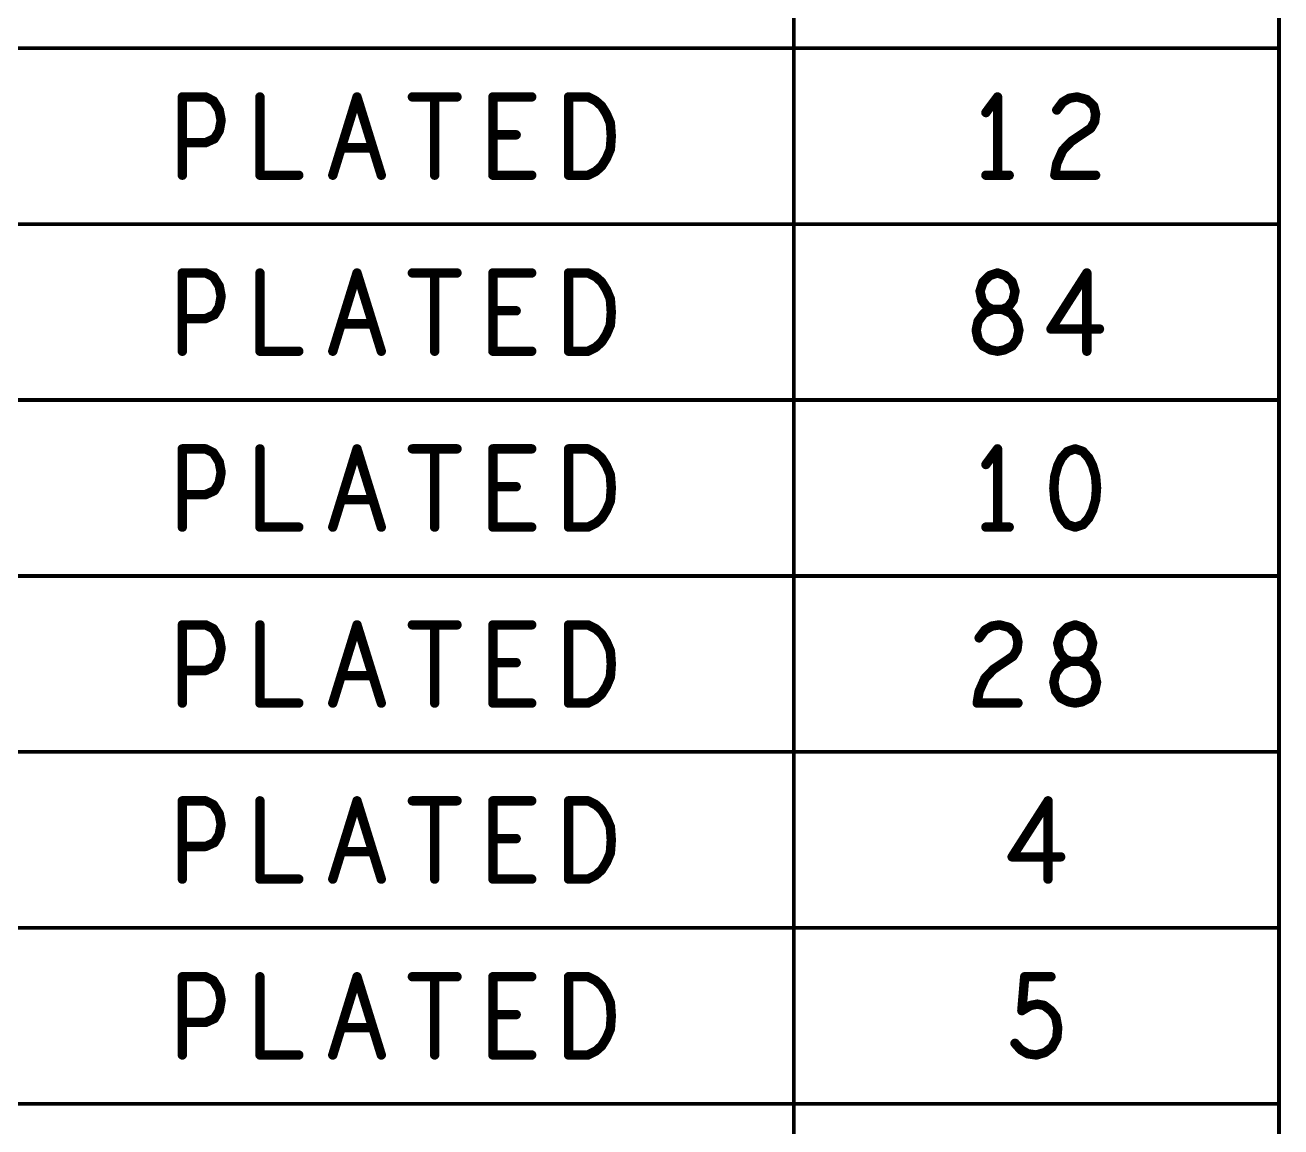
# Model space of a CAD drawing. Extents: x -14.2 to 19.9, y -5.2 to 16.9.
# Drawn here: x 13.457 to 15.463, y 3.248 to 5.007 of the extents above; entities that cross this region are included whole.
import ezdxf

# ---------------------------------------------------------------- set-up
doc = ezdxf.new("R2010")
doc.units = 0
doc.layers.get('0').update_dxf_attribs({"linetype": 'CONTINUOUS'})
doc.layers.add('FAB', color=2, linetype='CONTINUOUS')

# ---------------------------------------------------------------- blocks, each defined once
blk = doc.blocks.new('ROUND_1')
at = {"const_width": 0.003}
blk.add_lwpolyline([(-0.0015, 0, 1), (0.0015, 0, 1)], format="xyb", close=True, dxfattribs=at)
blk = doc.blocks.new('ROUND_105')
at = {"const_width": 0.0075}
blk.add_lwpolyline([(-0.00375, 0, 1), (0.00375, 0, 1)], format="xyb", close=True, dxfattribs=at)

msp = doc.modelspace()

# ---------------------------------------------------------------- linework, layer by layer
at = {"layer": 'FAB'}
for points, const_width in [([(15.4598, 6.9063), (15.4598, -0.3686)], 0.006), ([(14.6848, 6.3754), (14.6848, -0.3686)], 0.006), ([(8.7328, 4.9703), (15.4598, 4.9703)], 0.006), ([(13.7083, 4.7674), (13.7083, 4.8924)], 0.015), ([(13.7083, 4.8924), (13.7455, 4.8924)], 0.015), ([(13.7455, 4.8924), (13.7579, 4.8861)], 0.015), ([(13.8323, 4.8924), (13.8323, 4.7674)], 0.015), ([(13.9486, 4.7674), (13.9873, 4.8924)], 0.015), ([(13.9873, 4.8924), (14.0261, 4.7674)], 0.015), ([(14.0757, 4.8924), (14.147, 4.8924)], 0.015), ([(14.1113, 4.8924), (14.1113, 4.7674)], 0.015), ([(14.2043, 4.7674), (14.2043, 4.8924)], 0.015), ([(14.2043, 4.8924), (14.2663, 4.8924)], 0.015), ([(14.3252, 4.7674), (14.3252, 4.8924)], 0.015), ([(14.3252, 4.8924), (14.3562, 4.8924)], 0.015), ([(14.3562, 4.8924), (14.3686, 4.8861)], 0.015), ([(15.0103, 4.8924), (14.9917, 4.8674)], 0.015), ([(15.0103, 4.7674), (15.0103, 4.8924)], 0.015), ([(15.1142, 4.884), (15.125, 4.8903)], 0.015), ([(15.125, 4.8903), (15.1374, 4.8924)], 0.015), ([(15.1374, 4.8924), (15.1529, 4.8882)], 0.015), ([(15.1529, 4.8882), (15.1638, 4.8778)], 0.015), ([(13.7579, 4.8861), (13.7672, 4.8715)], 0.015), ([(13.7672, 4.8715), (13.7703, 4.8549)], 0.015), ([(14.3686, 4.8861), (14.3779, 4.8778)], 0.015), ([(14.3779, 4.8778), (14.3857, 4.8653)], 0.015), ([(15.1049, 4.8715), (15.1142, 4.884)], 0.015), ([(15.1638, 4.8778), (15.1669, 4.8653)], 0.015), ([(13.7703, 4.8549), (13.7672, 4.8382)], 0.015), ([(14.3857, 4.8653), (14.3919, 4.8507)], 0.015), ([(14.3919, 4.8507), (14.3934, 4.8298)], 0.015), ([(15.1653, 4.8528), (15.1591, 4.8423)], 0.015), ([(15.1669, 4.8653), (15.1653, 4.8528)], 0.015), ([(13.7672, 4.8382), (13.7595, 4.8257)], 0.015), ([(14.2415, 4.8319), (14.2043, 4.8319)], 0.015), ([(14.3934, 4.8298), (14.3919, 4.809)], 0.015), ([(15.1591, 4.8423), (15.1281, 4.8215)], 0.015), ([(13.7455, 4.8194), (13.7083, 4.8194)], 0.015), ([(13.7595, 4.8257), (13.7455, 4.8194)], 0.015), ([(14.0121, 4.8111), (13.9625, 4.8111)], 0.015), ([(14.3919, 4.809), (14.3857, 4.7944)], 0.015), ([(15.1142, 4.8069), (15.1049, 4.7861)], 0.015), ([(15.1281, 4.8215), (15.1142, 4.8069)], 0.015), ([(14.3857, 4.7944), (14.3779, 4.7819)], 0.015), ([(15.1049, 4.7861), (15.1018, 4.7674)], 0.015), ([(13.8323, 4.7674), (13.8943, 4.7674)], 0.015), ([(14.2663, 4.7674), (14.2043, 4.7674)], 0.015), ([(14.3562, 4.7674), (14.3252, 4.7674)], 0.015), ([(14.3686, 4.7736), (14.3562, 4.7674)], 0.015), ([(14.3779, 4.7819), (14.3686, 4.7736)], 0.015), ([(14.9917, 4.7674), (15.0289, 4.7674)], 0.015), ([(15.1018, 4.7674), (15.1669, 4.7674)], 0.015), ([(8.7328, 4.6894), (15.4598, 4.6894)], 0.006), ([(13.7083, 4.4863), (13.7083, 4.6113)], 0.015), ([(13.7083, 4.6113), (13.7455, 4.6113)], 0.015), ([(13.7455, 4.6113), (13.7579, 4.6051)], 0.015), ([(13.8323, 4.6113), (13.8323, 4.4863)], 0.015), ([(13.9486, 4.4863), (13.9873, 4.6113)], 0.015), ([(13.9873, 4.6113), (14.0261, 4.4863)], 0.015), ([(14.0757, 4.6113), (14.147, 4.6113)], 0.015), ([(14.1113, 4.6113), (14.1113, 4.4863)], 0.015), ([(14.2043, 4.4863), (14.2043, 4.6113)], 0.015), ([(14.2043, 4.6113), (14.2663, 4.6113)], 0.015), ([(14.3252, 4.4863), (14.3252, 4.6113)], 0.015), ([(14.3252, 4.6113), (14.3562, 4.6113)], 0.015), ([(14.3562, 4.6113), (14.3686, 4.6051)], 0.015), ([(14.9871, 4.5968), (14.9979, 4.6072)], 0.015), ([(14.9979, 4.6072), (15.0103, 4.6113)], 0.015), ([(15.0103, 4.6113), (15.0227, 4.6072)], 0.015), ([(15.0227, 4.6072), (15.0336, 4.5968)], 0.015), ([(15.1529, 4.6113), (15.0956, 4.5218)], 0.015), ([(15.1529, 4.4863), (15.1529, 4.6113)], 0.015), ([(13.7579, 4.6051), (13.7672, 4.5905)], 0.015), ([(13.7672, 4.5905), (13.7703, 4.5739)], 0.015), ([(14.3686, 4.6051), (14.3779, 4.5968)], 0.015), ([(14.3779, 4.5968), (14.3857, 4.5843)], 0.015), ([(14.9824, 4.5822), (14.9871, 4.5968)], 0.015), ([(15.0336, 4.5968), (15.0382, 4.5822)], 0.015), ([(13.7703, 4.5739), (13.7672, 4.5572)], 0.015), ([(14.3857, 4.5843), (14.3919, 4.5697)], 0.015), ([(14.3919, 4.5697), (14.3934, 4.5488)], 0.015), ([(14.9855, 4.5676), (14.9824, 4.5822)], 0.015), ([(14.9933, 4.5572), (14.9855, 4.5676)], 0.015), ([(15.0351, 4.5676), (15.0274, 4.5572)], 0.015), ([(15.0382, 4.5822), (15.0351, 4.5676)], 0.015), ([(13.7672, 4.5572), (13.7595, 4.5447)], 0.015), ([(14.2415, 4.5509), (14.2043, 4.5509)], 0.015), ([(14.3934, 4.5488), (14.3919, 4.528)], 0.015), ([(14.9886, 4.5468), (14.9793, 4.5343)], 0.015), ([(15.0026, 4.553), (14.9886, 4.5468)], 0.015), ([(15.0026, 4.553), (14.9933, 4.5572)], 0.015), ([(15.0181, 4.553), (15.0026, 4.553)], 0.015), ([(15.0181, 4.553), (15.0026, 4.553)], 0.015), ([(15.0274, 4.5572), (15.0181, 4.553)], 0.015), ([(15.032, 4.5468), (15.0181, 4.553)], 0.015), ([(15.0413, 4.5343), (15.032, 4.5468)], 0.015), ([(13.7455, 4.5384), (13.7083, 4.5384)], 0.015), ([(13.7595, 4.5447), (13.7455, 4.5384)], 0.015), ([(14.0121, 4.5301), (13.9625, 4.5301)], 0.015), ([(14.3919, 4.528), (14.3857, 4.5134)], 0.015), ([(14.9793, 4.5343), (14.9762, 4.5197)], 0.015), ([(15.0444, 4.5197), (15.0413, 4.5343)], 0.015), ([(14.3857, 4.5134), (14.3779, 4.5009)], 0.015), ([(14.9762, 4.5197), (14.9793, 4.5051)], 0.015), ([(15.0413, 4.5051), (15.0444, 4.5197)], 0.015), ([(15.0956, 4.5218), (15.1731, 4.5218)], 0.015), ([(13.8323, 4.4863), (13.8943, 4.4863)], 0.015), ([(14.2663, 4.4863), (14.2043, 4.4863)], 0.015), ([(14.3562, 4.4863), (14.3252, 4.4863)], 0.015), ([(14.3686, 4.4926), (14.3562, 4.4863)], 0.015), ([(14.3779, 4.5009), (14.3686, 4.4926)], 0.015), ([(14.9793, 4.5051), (14.9871, 4.4947)], 0.015), ([(14.9871, 4.4947), (14.9995, 4.4884)], 0.015), ([(14.9995, 4.4884), (15.0103, 4.4863)], 0.015), ([(15.0103, 4.4863), (15.0212, 4.4884)], 0.015), ([(15.0212, 4.4884), (15.0336, 4.4947)], 0.015), ([(15.0336, 4.4947), (15.0413, 4.5051)], 0.015), ([(8.7328, 4.4084), (15.4598, 4.4084)], 0.006), ([(13.7083, 4.2054), (13.7083, 4.3304)], 0.015), ([(13.7083, 4.3304), (13.7455, 4.3304)], 0.015), ([(13.7455, 4.3304), (13.7579, 4.3241)], 0.015), ([(13.8323, 4.3304), (13.8323, 4.2054)], 0.015), ([(13.9486, 4.2054), (13.9873, 4.3304)], 0.015), ([(13.9873, 4.3304), (14.0261, 4.2054)], 0.015), ([(14.0757, 4.3304), (14.147, 4.3304)], 0.015), ([(14.1113, 4.3304), (14.1113, 4.2054)], 0.015), ([(14.2043, 4.2054), (14.2043, 4.3304)], 0.015), ([(14.2043, 4.3304), (14.2663, 4.3304)], 0.015), ([(14.3252, 4.2054), (14.3252, 4.3304)], 0.015), ([(14.3252, 4.3304), (14.3562, 4.3304)], 0.015), ([(14.3562, 4.3304), (14.3686, 4.3241)], 0.015), ([(15.0103, 4.3304), (14.9917, 4.3054)], 0.015), ([(15.0103, 4.2054), (15.0103, 4.3304)], 0.015), ([(15.1219, 4.3262), (15.1126, 4.3158)], 0.015), ([(15.1343, 4.3304), (15.1219, 4.3262)], 0.015), ([(15.1467, 4.3262), (15.1343, 4.3304)], 0.015), ([(15.156, 4.3158), (15.1467, 4.3262)], 0.015), ([(13.7579, 4.3241), (13.7672, 4.3095)], 0.015), ([(13.7672, 4.3095), (13.7703, 4.2929)], 0.015), ([(14.3686, 4.3241), (14.3779, 4.3158)], 0.015), ([(14.3779, 4.3158), (14.3857, 4.3033)], 0.015), ([(15.1126, 4.3158), (15.1064, 4.3033)], 0.015), ([(15.1622, 4.3033), (15.156, 4.3158)], 0.015), ([(13.7703, 4.2929), (13.7672, 4.2762)], 0.015), ([(14.3857, 4.3033), (14.3919, 4.2887)], 0.015), ([(14.3919, 4.2887), (14.3934, 4.2678)], 0.015), ([(15.1018, 4.2866), (15.1002, 4.2678)], 0.015), ([(15.1064, 4.3033), (15.1018, 4.2866)], 0.015), ([(15.1669, 4.2866), (15.1622, 4.3033)], 0.015), ([(15.1684, 4.2678), (15.1669, 4.2866)], 0.015), ([(13.7672, 4.2762), (13.7595, 4.2637)], 0.015), ([(14.2415, 4.2699), (14.2043, 4.2699)], 0.015), ([(14.3934, 4.2678), (14.3919, 4.247)], 0.015), ([(15.1002, 4.2678), (15.1018, 4.2491)], 0.015), ([(15.1669, 4.2491), (15.1684, 4.2678)], 0.015), ([(13.7455, 4.2574), (13.7083, 4.2574)], 0.015), ([(13.7595, 4.2637), (13.7455, 4.2574)], 0.015), ([(14.0121, 4.2491), (13.9625, 4.2491)], 0.015), ([(14.3919, 4.247), (14.3857, 4.2324)], 0.015), ([(15.1018, 4.2491), (15.1064, 4.2324)], 0.015), ([(15.1622, 4.2324), (15.1669, 4.2491)], 0.015), ([(14.3857, 4.2324), (14.3779, 4.2199)], 0.015), ([(15.1064, 4.2324), (15.1126, 4.2199)], 0.015), ([(15.156, 4.2199), (15.1622, 4.2324)], 0.015), ([(13.8323, 4.2054), (13.8943, 4.2054)], 0.015), ([(14.2663, 4.2054), (14.2043, 4.2054)], 0.015), ([(14.3562, 4.2054), (14.3252, 4.2054)], 0.015), ([(14.3686, 4.2116), (14.3562, 4.2054)], 0.015), ([(14.3779, 4.2199), (14.3686, 4.2116)], 0.015), ([(14.9917, 4.2054), (15.0289, 4.2054)], 0.015), ([(15.1126, 4.2199), (15.1219, 4.2095)], 0.015), ([(15.1219, 4.2095), (15.1343, 4.2054)], 0.015), ([(15.1343, 4.2054), (15.1467, 4.2095)], 0.015), ([(15.1467, 4.2095), (15.156, 4.2199)], 0.015), ([(8.7328, 4.1273), (15.4598, 4.1273)], 0.006), ([(13.7083, 3.9244), (13.7083, 4.0493)], 0.015), ([(13.7083, 4.0493), (13.7455, 4.0493)], 0.015), ([(13.7455, 4.0493), (13.7579, 4.0431)], 0.015), ([(13.8323, 4.0493), (13.8323, 3.9244)], 0.015), ([(13.9486, 3.9244), (13.9873, 4.0493)], 0.015), ([(13.9873, 4.0493), (14.0261, 3.9244)], 0.015), ([(14.0757, 4.0493), (14.147, 4.0493)], 0.015), ([(14.1113, 4.0493), (14.1113, 3.9244)], 0.015), ([(14.2043, 3.9244), (14.2043, 4.0493)], 0.015), ([(14.2043, 4.0493), (14.2663, 4.0493)], 0.015), ([(14.3252, 3.9244), (14.3252, 4.0493)], 0.015), ([(14.3252, 4.0493), (14.3562, 4.0493)], 0.015), ([(14.3562, 4.0493), (14.3686, 4.0431)], 0.015), ([(14.9902, 4.041), (15.001, 4.0473)], 0.015), ([(15.001, 4.0473), (15.0134, 4.0493)], 0.015), ([(15.0134, 4.0493), (15.0289, 4.0452)], 0.015), ([(15.0289, 4.0452), (15.0398, 4.0348)], 0.015), ([(15.1111, 4.0348), (15.1219, 4.0452)], 0.015), ([(15.1219, 4.0452), (15.1343, 4.0493)], 0.015), ([(15.1343, 4.0493), (15.1467, 4.0452)], 0.015), ([(15.1467, 4.0452), (15.1576, 4.0348)], 0.015), ([(13.7579, 4.0431), (13.7672, 4.0285)], 0.015), ([(13.7672, 4.0285), (13.7703, 4.0119)], 0.015), ([(14.3686, 4.0431), (14.3779, 4.0348)], 0.015), ([(14.3779, 4.0348), (14.3857, 4.0223)], 0.015), ([(14.9809, 4.0285), (14.9902, 4.041)], 0.015), ([(15.0398, 4.0348), (15.0429, 4.0223)], 0.015), ([(15.1064, 4.0202), (15.1111, 4.0348)], 0.015), ([(15.1576, 4.0348), (15.1622, 4.0202)], 0.015), ([(13.7703, 4.0119), (13.7672, 3.9952)], 0.015), ([(14.3857, 4.0223), (14.3919, 4.0077)], 0.015), ([(14.3919, 4.0077), (14.3934, 3.9868)], 0.015), ([(15.0413, 4.0098), (15.0351, 3.9993)], 0.015), ([(15.0429, 4.0223), (15.0413, 4.0098)], 0.015), ([(15.1095, 4.0056), (15.1064, 4.0202)], 0.015), ([(15.1173, 3.9952), (15.1095, 4.0056)], 0.015), ([(15.1591, 4.0056), (15.1514, 3.9952)], 0.015), ([(15.1622, 4.0202), (15.1591, 4.0056)], 0.015), ([(13.7672, 3.9952), (13.7595, 3.9827)], 0.015), ([(14.2415, 3.9889), (14.2043, 3.9889)], 0.015), ([(14.3934, 3.9868), (14.3919, 3.966)], 0.015), ([(15.0351, 3.9993), (15.0041, 3.9785)], 0.015), ([(15.1126, 3.9848), (15.1033, 3.9723)], 0.015), ([(15.1266, 3.991), (15.1126, 3.9848)], 0.015), ([(15.1266, 3.991), (15.1173, 3.9952)], 0.015), ([(15.1421, 3.991), (15.1266, 3.991)], 0.015), ([(15.1421, 3.991), (15.1266, 3.991)], 0.015), ([(15.1514, 3.9952), (15.1421, 3.991)], 0.015), ([(15.156, 3.9848), (15.1421, 3.991)], 0.015), ([(15.1653, 3.9723), (15.156, 3.9848)], 0.015), ([(13.7455, 3.9764), (13.7083, 3.9764)], 0.015), ([(13.7595, 3.9827), (13.7455, 3.9764)], 0.015), ([(14.0121, 3.9681), (13.9625, 3.9681)], 0.015), ([(14.3919, 3.966), (14.3857, 3.9514)], 0.015), ([(14.9902, 3.9639), (14.9809, 3.9431)], 0.015), ([(15.0041, 3.9785), (14.9902, 3.9639)], 0.015), ([(15.1033, 3.9723), (15.1002, 3.9577)], 0.015), ([(15.1684, 3.9577), (15.1653, 3.9723)], 0.015), ([(14.3857, 3.9514), (14.3779, 3.9389)], 0.015), ([(15.1002, 3.9577), (15.1033, 3.9431)], 0.015), ([(15.1653, 3.9431), (15.1684, 3.9577)], 0.015), ([(13.8323, 3.9244), (13.8943, 3.9244)], 0.015), ([(14.2663, 3.9244), (14.2043, 3.9244)], 0.015), ([(14.3562, 3.9244), (14.3252, 3.9244)], 0.015), ([(14.3686, 3.9306), (14.3562, 3.9244)], 0.015), ([(14.3779, 3.9389), (14.3686, 3.9306)], 0.015), ([(14.9809, 3.9431), (14.9778, 3.9244)], 0.015), ([(14.9778, 3.9244), (15.0429, 3.9244)], 0.015), ([(15.1033, 3.9431), (15.1111, 3.9327)], 0.015), ([(15.1111, 3.9327), (15.1235, 3.9264)], 0.015), ([(15.1235, 3.9264), (15.1343, 3.9244)], 0.015), ([(15.1343, 3.9244), (15.1452, 3.9264)], 0.015), ([(15.1452, 3.9264), (15.1576, 3.9327)], 0.015), ([(15.1576, 3.9327), (15.1653, 3.9431)], 0.015), ([(8.7328, 3.8464), (15.4598, 3.8464)], 0.006), ([(13.7083, 3.6433), (13.7083, 3.7683)], 0.015), ([(13.7083, 3.7683), (13.7455, 3.7683)], 0.015), ([(13.7455, 3.7683), (13.7579, 3.7621)], 0.015), ([(13.8323, 3.7683), (13.8323, 3.6433)], 0.015), ([(13.9486, 3.6433), (13.9873, 3.7683)], 0.015), ([(13.9873, 3.7683), (14.0261, 3.6433)], 0.015), ([(14.0757, 3.7683), (14.147, 3.7683)], 0.015), ([(14.1113, 3.7683), (14.1113, 3.6433)], 0.015), ([(14.2043, 3.6433), (14.2043, 3.7683)], 0.015), ([(14.2043, 3.7683), (14.2663, 3.7683)], 0.015), ([(14.3252, 3.6433), (14.3252, 3.7683)], 0.015), ([(14.3252, 3.7683), (14.3562, 3.7683)], 0.015), ([(14.3562, 3.7683), (14.3686, 3.7621)], 0.015), ([(15.0909, 3.7683), (15.0336, 3.6788)], 0.015), ([(15.0909, 3.6433), (15.0909, 3.7683)], 0.015), ([(13.7579, 3.7621), (13.7672, 3.7475)], 0.015), ([(13.7672, 3.7475), (13.7703, 3.7309)], 0.015), ([(14.3686, 3.7621), (14.3779, 3.7538)], 0.015), ([(14.3779, 3.7538), (14.3857, 3.7413)], 0.015), ([(13.7703, 3.7309), (13.7672, 3.7142)], 0.015), ([(14.3857, 3.7413), (14.3919, 3.7267)], 0.015), ([(14.3919, 3.7267), (14.3934, 3.7058)], 0.015), ([(13.7672, 3.7142), (13.7595, 3.7017)], 0.015), ([(14.2415, 3.7079), (14.2043, 3.7079)], 0.015), ([(14.3934, 3.7058), (14.3919, 3.685)], 0.015), ([(13.7455, 3.6954), (13.7083, 3.6954)], 0.015), ([(13.7595, 3.7017), (13.7455, 3.6954)], 0.015), ([(14.0121, 3.6871), (13.9625, 3.6871)], 0.015), ([(14.3919, 3.685), (14.3857, 3.6704)], 0.015), ([(14.3857, 3.6704), (14.3779, 3.6579)], 0.015), ([(15.0336, 3.6788), (15.1111, 3.6788)], 0.015), ([(13.8323, 3.6433), (13.8943, 3.6433)], 0.015), ([(14.2663, 3.6433), (14.2043, 3.6433)], 0.015), ([(14.3562, 3.6433), (14.3252, 3.6433)], 0.015), ([(14.3686, 3.6496), (14.3562, 3.6433)], 0.015), ([(14.3779, 3.6579), (14.3686, 3.6496)], 0.015), ([(8.7328, 3.5654), (15.4598, 3.5654)], 0.006), ([(13.7083, 3.3624), (13.7083, 3.4874)], 0.015), ([(13.7083, 3.4874), (13.7455, 3.4874)], 0.015), ([(13.7455, 3.4874), (13.7579, 3.4811)], 0.015), ([(13.8323, 3.4874), (13.8323, 3.3624)], 0.015), ([(13.9486, 3.3624), (13.9873, 3.4874)], 0.015), ([(13.9873, 3.4874), (14.0261, 3.3624)], 0.015), ([(14.0757, 3.4874), (14.147, 3.4874)], 0.015), ([(14.1113, 3.4874), (14.1113, 3.3624)], 0.015), ([(14.2043, 3.3624), (14.2043, 3.4874)], 0.015), ([(14.2043, 3.4874), (14.2663, 3.4874)], 0.015), ([(14.3252, 3.3624), (14.3252, 3.4874)], 0.015), ([(14.3252, 3.4874), (14.3562, 3.4874)], 0.015), ([(14.3562, 3.4874), (14.3686, 3.4811)], 0.015), ([(15.0491, 3.4332), (15.0537, 3.4874)], 0.015), ([(15.0537, 3.4874), (15.0956, 3.4874)], 0.015), ([(13.7579, 3.4811), (13.7672, 3.4665)], 0.015), ([(13.7672, 3.4665), (13.7703, 3.4499)], 0.015), ([(14.3686, 3.4811), (14.3779, 3.4728)], 0.015), ([(14.3779, 3.4728), (14.3857, 3.4603)], 0.015), ([(13.7703, 3.4499), (13.7672, 3.4332)], 0.015), ([(14.3857, 3.4603), (14.3919, 3.4457)], 0.015), ([(14.3919, 3.4457), (14.3934, 3.4248)], 0.015), ([(15.0739, 3.4436), (15.063, 3.4415)], 0.015), ([(15.0847, 3.4415), (15.0739, 3.4436)], 0.015), ([(13.7672, 3.4332), (13.7595, 3.4207)], 0.015), ([(14.2415, 3.4269), (14.2043, 3.4269)], 0.015), ([(14.3934, 3.4248), (14.3919, 3.404)], 0.015), ([(15.063, 3.4415), (15.0491, 3.4332)], 0.015), ([(15.0956, 3.4332), (15.0847, 3.4415)], 0.015), ([(15.1033, 3.4228), (15.0956, 3.4332)], 0.015), ([(15.1064, 3.4061), (15.1033, 3.4228)], 0.015), ([(13.7455, 3.4144), (13.7083, 3.4144)], 0.015), ([(13.7595, 3.4207), (13.7455, 3.4144)], 0.015), ([(14.0121, 3.4061), (13.9625, 3.4061)], 0.015), ([(14.3919, 3.404), (14.3857, 3.3894)], 0.015), ([(15.1049, 3.3894), (15.1064, 3.4061)], 0.015), ([(14.3857, 3.3894), (14.3779, 3.3769)], 0.015), ([(15.0971, 3.3748), (15.1049, 3.3894)], 0.015), ([(13.8323, 3.3624), (13.8943, 3.3624)], 0.015), ([(14.2663, 3.3624), (14.2043, 3.3624)], 0.015), ([(14.3562, 3.3624), (14.3252, 3.3624)], 0.015), ([(14.3686, 3.3686), (14.3562, 3.3624)], 0.015), ([(14.3779, 3.3769), (14.3686, 3.3686)], 0.015), ([(15.0382, 3.3811), (15.0475, 3.3707)], 0.015), ([(15.0475, 3.3707), (15.0584, 3.3644)], 0.015), ([(15.0584, 3.3644), (15.0723, 3.3624)], 0.015), ([(15.0723, 3.3624), (15.0863, 3.3665)], 0.015), ([(15.0863, 3.3665), (15.0971, 3.3748)], 0.015), ([(8.7328, 3.2843), (15.4598, 3.2843)], 0.006)]:
    msp.add_lwpolyline(points, dxfattribs=dict(at, const_width=const_width))

# ---------------------------------------------------------------- block references
for name, p in [('ROUND_1', (15.4598, 4.9703)), ('ROUND_105', (13.7083, 4.8924)), ('ROUND_105', (13.7083, 4.8924)), ('ROUND_105', (13.7455, 4.8924)), ('ROUND_105', (13.7455, 4.8924)), ('ROUND_105', (13.8323, 4.8924)), ('ROUND_105', (13.9873, 4.8924)), ('ROUND_105', (13.9873, 4.8924)), ('ROUND_105', (14.0757, 4.8924)), ('ROUND_105', (14.1113, 4.8924)), ('ROUND_105', (14.147, 4.8924)), ('ROUND_105', (14.2043, 4.8924)), ('ROUND_105', (14.2043, 4.8924)), ('ROUND_105', (14.2663, 4.8924)), ('ROUND_105', (14.3252, 4.8924)), ('ROUND_105', (14.3252, 4.8924)), ('ROUND_105', (14.3562, 4.8924)), ('ROUND_105', (14.3562, 4.8924)), ('ROUND_105', (15.0103, 4.8924)), ('ROUND_105', (15.0103, 4.8924)), ('ROUND_105', (15.125, 4.8903)), ('ROUND_105', (15.125, 4.8903)), ('ROUND_105', (15.1374, 4.8924)), ('ROUND_105', (15.1374, 4.8924)), ('ROUND_105', (15.1529, 4.8882)), ('ROUND_105', (15.1529, 4.8882)), ('ROUND_105', (13.7579, 4.8861)), ('ROUND_105', (13.7579, 4.8861)), ('ROUND_105', (13.7672, 4.8715)), ('ROUND_105', (13.7672, 4.8715)), ('ROUND_105', (14.3686, 4.8861)), ('ROUND_105', (14.3686, 4.8861)), ('ROUND_105', (14.3779, 4.8778)), ('ROUND_105', (14.3779, 4.8778)), ('ROUND_105', (14.9917, 4.8674)), ('ROUND_105', (15.1049, 4.8715)), ('ROUND_105', (15.1142, 4.884)), ('ROUND_105', (15.1142, 4.884)), ('ROUND_105', (15.1638, 4.8778)), ('ROUND_105', (15.1638, 4.8778)), ('ROUND_105', (13.7703, 4.8549)), ('ROUND_105', (13.7703, 4.8549)), ('ROUND_105', (14.3857, 4.8653)), ('ROUND_105', (14.3857, 4.8653)), ('ROUND_105', (14.3919, 4.8507)), ('ROUND_105', (14.3919, 4.8507)), ('ROUND_105', (15.1653, 4.8528)), ('ROUND_105', (15.1653, 4.8528)), ('ROUND_105', (15.1669, 4.8653)), ('ROUND_105', (15.1669, 4.8653)), ('ROUND_105', (13.7672, 4.8382)), ('ROUND_105', (13.7672, 4.8382)), ('ROUND_105', (14.2043, 4.8319)), ('ROUND_105', (14.2415, 4.8319)), ('ROUND_105', (14.3934, 4.8298)), ('ROUND_105', (14.3934, 4.8298)), ('ROUND_105', (15.1591, 4.8423)), ('ROUND_105', (15.1591, 4.8423)), ('ROUND_105', (13.7083, 4.8194)), ('ROUND_105', (13.7455, 4.8194)), ('ROUND_105', (13.7455, 4.8194)), ('ROUND_105', (13.7595, 4.8257)), ('ROUND_105', (13.7595, 4.8257)), ('ROUND_105', (13.9625, 4.8111)), ('ROUND_105', (14.0121, 4.8111)), ('ROUND_105', (14.3919, 4.809)), ('ROUND_105', (14.3919, 4.809)), ('ROUND_105', (15.1142, 4.8069)), ('ROUND_105', (15.1142, 4.8069)), ('ROUND_105', (15.1281, 4.8215)), ('ROUND_105', (15.1281, 4.8215)), ('ROUND_105', (14.3857, 4.7944)), ('ROUND_105', (14.3857, 4.7944)), ('ROUND_105', (15.1049, 4.7861)), ('ROUND_105', (15.1049, 4.7861)), ('ROUND_105', (13.7083, 4.7674)), ('ROUND_105', (13.8323, 4.7674)), ('ROUND_105', (13.8323, 4.7674)), ('ROUND_105', (13.8943, 4.7674)), ('ROUND_105', (13.9486, 4.7674)), ('ROUND_105', (14.0261, 4.7674)), ('ROUND_105', (14.1113, 4.7674)), ('ROUND_105', (14.2043, 4.7674)), ('ROUND_105', (14.2043, 4.7674)), ('ROUND_105', (14.2663, 4.7674)), ('ROUND_105', (14.3252, 4.7674)), ('ROUND_105', (14.3252, 4.7674)), ('ROUND_105', (14.3562, 4.7674)), ('ROUND_105', (14.3562, 4.7674)), ('ROUND_105', (14.3686, 4.7736)), ('ROUND_105', (14.3686, 4.7736)), ('ROUND_105', (14.3779, 4.7819)), ('ROUND_105', (14.3779, 4.7819)), ('ROUND_105', (14.9917, 4.7674)), ('ROUND_105', (15.0103, 4.7674)), ('ROUND_105', (15.0289, 4.7674)), ('ROUND_105', (15.1018, 4.7674)), ('ROUND_105', (15.1018, 4.7674)), ('ROUND_105', (15.1669, 4.7674)), ('ROUND_1', (15.4598, 4.6894)), ('ROUND_105', (13.7083, 4.6113)), ('ROUND_105', (13.7083, 4.6113)), ('ROUND_105', (13.7455, 4.6113)), ('ROUND_105', (13.7455, 4.6113)), ('ROUND_105', (13.8323, 4.6113)), ('ROUND_105', (13.9873, 4.6113)), ('ROUND_105', (13.9873, 4.6113)), ('ROUND_105', (14.0757, 4.6113)), ('ROUND_105', (14.1113, 4.6113)), ('ROUND_105', (14.147, 4.6113)), ('ROUND_105', (14.2043, 4.6113)), ('ROUND_105', (14.2043, 4.6113)), ('ROUND_105', (14.2663, 4.6113)), ('ROUND_105', (14.3252, 4.6113)), ('ROUND_105', (14.3252, 4.6113)), ('ROUND_105', (14.3562, 4.6113)), ('ROUND_105', (14.3562, 4.6113)), ('ROUND_105', (14.9979, 4.6072)), ('ROUND_105', (14.9979, 4.6072)), ('ROUND_105', (15.0103, 4.6113)), ('ROUND_105', (15.0103, 4.6113)), ('ROUND_105', (15.0227, 4.6072)), ('ROUND_105', (15.0227, 4.6072)), ('ROUND_105', (15.1529, 4.6113)), ('ROUND_105', (15.1529, 4.6113)), ('ROUND_105', (13.7579, 4.6051)), ('ROUND_105', (13.7579, 4.6051)), ('ROUND_105', (13.7672, 4.5905)), ('ROUND_105', (13.7672, 4.5905)), ('ROUND_105', (14.3686, 4.6051)), ('ROUND_105', (14.3686, 4.6051)), ('ROUND_105', (14.3779, 4.5968)), ('ROUND_105', (14.3779, 4.5968)), ('ROUND_105', (14.9871, 4.5968)), ('ROUND_105', (14.9871, 4.5968)), ('ROUND_105', (15.0336, 4.5968)), ('ROUND_105', (15.0336, 4.5968)), ('ROUND_105', (13.7703, 4.5739)), ('ROUND_105', (13.7703, 4.5739)), ('ROUND_105', (14.3857, 4.5843)), ('ROUND_105', (14.3857, 4.5843)), ('ROUND_105', (14.3919, 4.5697)), ('ROUND_105', (14.3919, 4.5697)), ('ROUND_105', (14.9824, 4.5822)), ('ROUND_105', (14.9824, 4.5822)), ('ROUND_105', (14.9855, 4.5676)), ('ROUND_105', (14.9855, 4.5676)), ('ROUND_105', (15.0351, 4.5676)), ('ROUND_105', (15.0351, 4.5676)), ('ROUND_105', (15.0382, 4.5822)), ('ROUND_105', (15.0382, 4.5822)), ('ROUND_105', (13.7672, 4.5572)), ('ROUND_105', (13.7672, 4.5572)), ('ROUND_105', (14.2043, 4.5509)), ('ROUND_105', (14.2415, 4.5509)), ('ROUND_105', (14.3934, 4.5488)), ('ROUND_105', (14.3934, 4.5488)), ('ROUND_105', (14.9886, 4.5468)), ('ROUND_105', (14.9886, 4.5468)), ('ROUND_105', (14.9933, 4.5572)), ('ROUND_105', (14.9933, 4.5572)), ('ROUND_105', (15.0026, 4.553)), ('ROUND_105', (15.0026, 4.553)), ('ROUND_105', (15.0026, 4.553)), ('ROUND_105', (15.0026, 4.553)), ('ROUND_105', (15.0181, 4.553)), ('ROUND_105', (15.0181, 4.553)), ('ROUND_105', (15.0181, 4.553)), ('ROUND_105', (15.0181, 4.553)), ('ROUND_105', (15.0274, 4.5572)), ('ROUND_105', (15.0274, 4.5572)), ('ROUND_105', (15.032, 4.5468)), ('ROUND_105', (15.032, 4.5468)), ('ROUND_105', (13.7083, 4.5384)), ('ROUND_105', (13.7455, 4.5384)), ('ROUND_105', (13.7455, 4.5384)), ('ROUND_105', (13.7595, 4.5447)), ('ROUND_105', (13.7595, 4.5447)), ('ROUND_105', (13.9625, 4.5301)), ('ROUND_105', (14.0121, 4.5301)), ('ROUND_105', (14.3919, 4.528)), ('ROUND_105', (14.3919, 4.528)), ('ROUND_105', (14.9793, 4.5343)), ('ROUND_105', (14.9793, 4.5343)), ('ROUND_105', (15.0413, 4.5343)), ('ROUND_105', (15.0413, 4.5343)), ('ROUND_105', (14.3857, 4.5134)), ('ROUND_105', (14.3857, 4.5134)), ('ROUND_105', (14.9762, 4.5197)), ('ROUND_105', (14.9762, 4.5197)), ('ROUND_105', (15.0444, 4.5197)), ('ROUND_105', (15.0444, 4.5197)), ('ROUND_105', (15.0956, 4.5218)), ('ROUND_105', (15.0956, 4.5218)), ('ROUND_105', (15.1731, 4.5218)), ('ROUND_105', (13.7083, 4.4863)), ('ROUND_105', (13.8323, 4.4863)), ('ROUND_105', (13.8323, 4.4863)), ('ROUND_105', (13.8943, 4.4863)), ('ROUND_105', (13.9486, 4.4863)), ('ROUND_105', (14.0261, 4.4863)), ('ROUND_105', (14.1113, 4.4863)), ('ROUND_105', (14.2043, 4.4863)), ('ROUND_105', (14.2043, 4.4863)), ('ROUND_105', (14.2663, 4.4863)), ('ROUND_105', (14.3252, 4.4863)), ('ROUND_105', (14.3252, 4.4863)), ('ROUND_105', (14.3562, 4.4863)), ('ROUND_105', (14.3562, 4.4863)), ('ROUND_105', (14.3686, 4.4926)), ('ROUND_105', (14.3686, 4.4926)), ('ROUND_105', (14.3779, 4.5009)), ('ROUND_105', (14.3779, 4.5009)), ('ROUND_105', (14.9793, 4.5051)), ('ROUND_105', (14.9793, 4.5051)), ('ROUND_105', (14.9871, 4.4947)), ('ROUND_105', (14.9871, 4.4947)), ('ROUND_105', (14.9995, 4.4884)), ('ROUND_105', (14.9995, 4.4884)), ('ROUND_105', (15.0103, 4.4863)), ('ROUND_105', (15.0103, 4.4863)), ('ROUND_105', (15.0212, 4.4884)), ('ROUND_105', (15.0212, 4.4884)), ('ROUND_105', (15.0336, 4.4947)), ('ROUND_105', (15.0336, 4.4947)), ('ROUND_105', (15.0413, 4.5051)), ('ROUND_105', (15.0413, 4.5051)), ('ROUND_105', (15.1529, 4.4863)), ('ROUND_1', (15.4598, 4.4084)), ('ROUND_105', (13.7083, 4.3304)), ('ROUND_105', (13.7083, 4.3304)), ('ROUND_105', (13.7455, 4.3304)), ('ROUND_105', (13.7455, 4.3304)), ('ROUND_105', (13.8323, 4.3304)), ('ROUND_105', (13.9873, 4.3304)), ('ROUND_105', (13.9873, 4.3304)), ('ROUND_105', (14.0757, 4.3304)), ('ROUND_105', (14.1113, 4.3304)), ('ROUND_105', (14.147, 4.3304)), ('ROUND_105', (14.2043, 4.3304)), ('ROUND_105', (14.2043, 4.3304)), ('ROUND_105', (14.2663, 4.3304)), ('ROUND_105', (14.3252, 4.3304)), ('ROUND_105', (14.3252, 4.3304)), ('ROUND_105', (14.3562, 4.3304)), ('ROUND_105', (14.3562, 4.3304)), ('ROUND_105', (15.0103, 4.3304)), ('ROUND_105', (15.0103, 4.3304)), ('ROUND_105', (15.1219, 4.3262)), ('ROUND_105', (15.1219, 4.3262)), ('ROUND_105', (15.1343, 4.3304)), ('ROUND_105', (15.1343, 4.3304)), ('ROUND_105', (15.1467, 4.3262)), ('ROUND_105', (15.1467, 4.3262)), ('ROUND_105', (13.7579, 4.3241)), ('ROUND_105', (13.7579, 4.3241)), ('ROUND_105', (13.7672, 4.3095)), ('ROUND_105', (13.7672, 4.3095)), ('ROUND_105', (14.3686, 4.3241)), ('ROUND_105', (14.3686, 4.3241)), ('ROUND_105', (14.3779, 4.3158)), ('ROUND_105', (14.3779, 4.3158)), ('ROUND_105', (14.9917, 4.3054)), ('ROUND_105', (15.1126, 4.3158)), ('ROUND_105', (15.1126, 4.3158)), ('ROUND_105', (15.156, 4.3158)), ('ROUND_105', (15.156, 4.3158)), ('ROUND_105', (13.7703, 4.2929)), ('ROUND_105', (13.7703, 4.2929)), ('ROUND_105', (14.3857, 4.3033)), ('ROUND_105', (14.3857, 4.3033)), ('ROUND_105', (14.3919, 4.2887)), ('ROUND_105', (14.3919, 4.2887)), ('ROUND_105', (15.1018, 4.2866)), ('ROUND_105', (15.1018, 4.2866)), ('ROUND_105', (15.1064, 4.3033)), ('ROUND_105', (15.1064, 4.3033)), ('ROUND_105', (15.1622, 4.3033)), ('ROUND_105', (15.1622, 4.3033)), ('ROUND_105', (15.1669, 4.2866)), ('ROUND_105', (15.1669, 4.2866)), ('ROUND_105', (13.7672, 4.2762)), ('ROUND_105', (13.7672, 4.2762)), ('ROUND_105', (14.2043, 4.2699)), ('ROUND_105', (14.2415, 4.2699)), ('ROUND_105', (14.3934, 4.2678)), ('ROUND_105', (14.3934, 4.2678)), ('ROUND_105', (15.1002, 4.2678)), ('ROUND_105', (15.1002, 4.2678)), ('ROUND_105', (15.1684, 4.2678)), ('ROUND_105', (15.1684, 4.2678)), ('ROUND_105', (13.7083, 4.2574)), ('ROUND_105', (13.7455, 4.2574)), ('ROUND_105', (13.7455, 4.2574)), ('ROUND_105', (13.7595, 4.2637)), ('ROUND_105', (13.7595, 4.2637)), ('ROUND_105', (13.9625, 4.2491)), ('ROUND_105', (14.0121, 4.2491)), ('ROUND_105', (14.3919, 4.247)), ('ROUND_105', (14.3919, 4.247)), ('ROUND_105', (15.1018, 4.2491)), ('ROUND_105', (15.1018, 4.2491)), ('ROUND_105', (15.1669, 4.2491)), ('ROUND_105', (15.1669, 4.2491)), ('ROUND_105', (14.3857, 4.2324)), ('ROUND_105', (14.3857, 4.2324)), ('ROUND_105', (15.1064, 4.2324)), ('ROUND_105', (15.1064, 4.2324)), ('ROUND_105', (15.1622, 4.2324)), ('ROUND_105', (15.1622, 4.2324)), ('ROUND_105', (13.7083, 4.2054)), ('ROUND_105', (13.8323, 4.2054)), ('ROUND_105', (13.8323, 4.2054)), ('ROUND_105', (13.8943, 4.2054)), ('ROUND_105', (13.9486, 4.2054)), ('ROUND_105', (14.0261, 4.2054)), ('ROUND_105', (14.1113, 4.2054)), ('ROUND_105', (14.2043, 4.2054)), ('ROUND_105', (14.2043, 4.2054)), ('ROUND_105', (14.2663, 4.2054)), ('ROUND_105', (14.3252, 4.2054)), ('ROUND_105', (14.3252, 4.2054)), ('ROUND_105', (14.3562, 4.2054)), ('ROUND_105', (14.3562, 4.2054)), ('ROUND_105', (14.3686, 4.2116)), ('ROUND_105', (14.3686, 4.2116)), ('ROUND_105', (14.3779, 4.2199)), ('ROUND_105', (14.3779, 4.2199)), ('ROUND_105', (14.9917, 4.2054)), ('ROUND_105', (15.0103, 4.2054)), ('ROUND_105', (15.0289, 4.2054)), ('ROUND_105', (15.1126, 4.2199)), ('ROUND_105', (15.1126, 4.2199)), ('ROUND_105', (15.1219, 4.2095)), ('ROUND_105', (15.1219, 4.2095)), ('ROUND_105', (15.1343, 4.2054)), ('ROUND_105', (15.1343, 4.2054)), ('ROUND_105', (15.1467, 4.2095)), ('ROUND_105', (15.1467, 4.2095)), ('ROUND_105', (15.156, 4.2199)), ('ROUND_105', (15.156, 4.2199)), ('ROUND_1', (15.4598, 4.1273)), ('ROUND_105', (13.7083, 4.0493)), ('ROUND_105', (13.7083, 4.0493)), ('ROUND_105', (13.7455, 4.0493)), ('ROUND_105', (13.7455, 4.0493)), ('ROUND_105', (13.8323, 4.0493)), ('ROUND_105', (13.9873, 4.0493)), ('ROUND_105', (13.9873, 4.0493)), ('ROUND_105', (14.0757, 4.0493)), ('ROUND_105', (14.1113, 4.0493)), ('ROUND_105', (14.147, 4.0493)), ('ROUND_105', (14.2043, 4.0493)), ('ROUND_105', (14.2043, 4.0493)), ('ROUND_105', (14.2663, 4.0493)), ('ROUND_105', (14.3252, 4.0493)), ('ROUND_105', (14.3252, 4.0493)), ('ROUND_105', (14.3562, 4.0493)), ('ROUND_105', (14.3562, 4.0493)), ('ROUND_105', (15.001, 4.0473)), ('ROUND_105', (15.001, 4.0473)), ('ROUND_105', (15.0134, 4.0493)), ('ROUND_105', (15.0134, 4.0493)), ('ROUND_105', (15.0289, 4.0452)), ('ROUND_105', (15.0289, 4.0452)), ('ROUND_105', (15.1219, 4.0452)), ('ROUND_105', (15.1219, 4.0452)), ('ROUND_105', (15.1343, 4.0493)), ('ROUND_105', (15.1343, 4.0493)), ('ROUND_105', (15.1467, 4.0452)), ('ROUND_105', (15.1467, 4.0452)), ('ROUND_105', (13.7579, 4.0431)), ('ROUND_105', (13.7579, 4.0431)), ('ROUND_105', (13.7672, 4.0285)), ('ROUND_105', (13.7672, 4.0285)), ('ROUND_105', (14.3686, 4.0431)), ('ROUND_105', (14.3686, 4.0431)), ('ROUND_105', (14.3779, 4.0348)), ('ROUND_105', (14.3779, 4.0348)), ('ROUND_105', (14.9809, 4.0285)), ('ROUND_105', (14.9902, 4.041)), ('ROUND_105', (14.9902, 4.041)), ('ROUND_105', (15.0398, 4.0348)), ('ROUND_105', (15.0398, 4.0348)), ('ROUND_105', (15.1111, 4.0348)), ('ROUND_105', (15.1111, 4.0348)), ('ROUND_105', (15.1576, 4.0348)), ('ROUND_105', (15.1576, 4.0348)), ('ROUND_105', (13.7703, 4.0119)), ('ROUND_105', (13.7703, 4.0119)), ('ROUND_105', (14.3857, 4.0223)), ('ROUND_105', (14.3857, 4.0223)), ('ROUND_105', (14.3919, 4.0077)), ('ROUND_105', (14.3919, 4.0077)), ('ROUND_105', (15.0413, 4.0098)), ('ROUND_105', (15.0413, 4.0098)), ('ROUND_105', (15.0429, 4.0223)), ('ROUND_105', (15.0429, 4.0223)), ('ROUND_105', (15.1064, 4.0202)), ('ROUND_105', (15.1064, 4.0202)), ('ROUND_105', (15.1095, 4.0056)), ('ROUND_105', (15.1095, 4.0056)), ('ROUND_105', (15.1591, 4.0056)), ('ROUND_105', (15.1591, 4.0056)), ('ROUND_105', (15.1622, 4.0202)), ('ROUND_105', (15.1622, 4.0202)), ('ROUND_105', (13.7672, 3.9952)), ('ROUND_105', (13.7672, 3.9952)), ('ROUND_105', (14.2043, 3.9889)), ('ROUND_105', (14.2415, 3.9889)), ('ROUND_105', (14.3934, 3.9868)), ('ROUND_105', (14.3934, 3.9868)), ('ROUND_105', (15.0351, 3.9993)), ('ROUND_105', (15.0351, 3.9993)), ('ROUND_105', (15.1126, 3.9848)), ('ROUND_105', (15.1126, 3.9848)), ('ROUND_105', (15.1173, 3.9952)), ('ROUND_105', (15.1173, 3.9952)), ('ROUND_105', (15.1266, 3.991)), ('ROUND_105', (15.1266, 3.991)), ('ROUND_105', (15.1266, 3.991)), ('ROUND_105', (15.1266, 3.991)), ('ROUND_105', (15.1421, 3.991)), ('ROUND_105', (15.1421, 3.991)), ('ROUND_105', (15.1421, 3.991)), ('ROUND_105', (15.1421, 3.991)), ('ROUND_105', (15.1514, 3.9952)), ('ROUND_105', (15.1514, 3.9952)), ('ROUND_105', (15.156, 3.9848)), ('ROUND_105', (15.156, 3.9848)), ('ROUND_105', (13.7083, 3.9764)), ('ROUND_105', (13.7455, 3.9764)), ('ROUND_105', (13.7455, 3.9764)), ('ROUND_105', (13.7595, 3.9827)), ('ROUND_105', (13.7595, 3.9827)), ('ROUND_105', (13.9625, 3.9681)), ('ROUND_105', (14.0121, 3.9681)), ('ROUND_105', (14.3919, 3.966)), ('ROUND_105', (14.3919, 3.966)), ('ROUND_105', (14.9902, 3.9639)), ('ROUND_105', (14.9902, 3.9639)), ('ROUND_105', (15.0041, 3.9785)), ('ROUND_105', (15.0041, 3.9785)), ('ROUND_105', (15.1033, 3.9723)), ('ROUND_105', (15.1033, 3.9723)), ('ROUND_105', (15.1653, 3.9723)), ('ROUND_105', (15.1653, 3.9723)), ('ROUND_105', (14.3857, 3.9514)), ('ROUND_105', (14.3857, 3.9514)), ('ROUND_105', (15.1002, 3.9577)), ('ROUND_105', (15.1002, 3.9577)), ('ROUND_105', (15.1684, 3.9577)), ('ROUND_105', (15.1684, 3.9577)), ('ROUND_105', (13.7083, 3.9244)), ('ROUND_105', (13.8323, 3.9244)), ('ROUND_105', (13.8323, 3.9244)), ('ROUND_105', (13.8943, 3.9244)), ('ROUND_105', (13.9486, 3.9244)), ('ROUND_105', (14.0261, 3.9244)), ('ROUND_105', (14.1113, 3.9244)), ('ROUND_105', (14.2043, 3.9244)), ('ROUND_105', (14.2043, 3.9244)), ('ROUND_105', (14.2663, 3.9244)), ('ROUND_105', (14.3252, 3.9244)), ('ROUND_105', (14.3252, 3.9244)), ('ROUND_105', (14.3562, 3.9244)), ('ROUND_105', (14.3562, 3.9244)), ('ROUND_105', (14.3686, 3.9306)), ('ROUND_105', (14.3686, 3.9306)), ('ROUND_105', (14.3779, 3.9389)), ('ROUND_105', (14.3779, 3.9389)), ('ROUND_105', (14.9778, 3.9244)), ('ROUND_105', (14.9778, 3.9244)), ('ROUND_105', (14.9809, 3.9431)), ('ROUND_105', (14.9809, 3.9431)), ('ROUND_105', (15.0429, 3.9244)), ('ROUND_105', (15.1033, 3.9431)), ('ROUND_105', (15.1033, 3.9431)), ('ROUND_105', (15.1111, 3.9327)), ('ROUND_105', (15.1111, 3.9327)), ('ROUND_105', (15.1235, 3.9264)), ('ROUND_105', (15.1235, 3.9264)), ('ROUND_105', (15.1343, 3.9244)), ('ROUND_105', (15.1343, 3.9244)), ('ROUND_105', (15.1452, 3.9264)), ('ROUND_105', (15.1452, 3.9264)), ('ROUND_105', (15.1576, 3.9327)), ('ROUND_105', (15.1576, 3.9327)), ('ROUND_105', (15.1653, 3.9431)), ('ROUND_105', (15.1653, 3.9431)), ('ROUND_1', (15.4598, 3.8464)), ('ROUND_105', (13.7083, 3.7683)), ('ROUND_105', (13.7083, 3.7683)), ('ROUND_105', (13.7455, 3.7683)), ('ROUND_105', (13.7455, 3.7683)), ('ROUND_105', (13.8323, 3.7683)), ('ROUND_105', (13.9873, 3.7683)), ('ROUND_105', (13.9873, 3.7683)), ('ROUND_105', (14.0757, 3.7683)), ('ROUND_105', (14.1113, 3.7683)), ('ROUND_105', (14.147, 3.7683)), ('ROUND_105', (14.2043, 3.7683)), ('ROUND_105', (14.2043, 3.7683)), ('ROUND_105', (14.2663, 3.7683)), ('ROUND_105', (14.3252, 3.7683)), ('ROUND_105', (14.3252, 3.7683)), ('ROUND_105', (14.3562, 3.7683)), ('ROUND_105', (14.3562, 3.7683)), ('ROUND_105', (15.0909, 3.7683)), ('ROUND_105', (15.0909, 3.7683)), ('ROUND_105', (13.7579, 3.7621)), ('ROUND_105', (13.7579, 3.7621)), ('ROUND_105', (13.7672, 3.7475)), ('ROUND_105', (13.7672, 3.7475)), ('ROUND_105', (14.3686, 3.7621)), ('ROUND_105', (14.3686, 3.7621)), ('ROUND_105', (14.3779, 3.7538)), ('ROUND_105', (14.3779, 3.7538)), ('ROUND_105', (13.7703, 3.7309)), ('ROUND_105', (13.7703, 3.7309)), ('ROUND_105', (14.3857, 3.7413)), ('ROUND_105', (14.3857, 3.7413)), ('ROUND_105', (14.3919, 3.7267)), ('ROUND_105', (14.3919, 3.7267)), ('ROUND_105', (13.7672, 3.7142)), ('ROUND_105', (13.7672, 3.7142)), ('ROUND_105', (14.2043, 3.7079)), ('ROUND_105', (14.2415, 3.7079)), ('ROUND_105', (14.3934, 3.7058)), ('ROUND_105', (14.3934, 3.7058)), ('ROUND_105', (13.7083, 3.6954)), ('ROUND_105', (13.7455, 3.6954)), ('ROUND_105', (13.7455, 3.6954)), ('ROUND_105', (13.7595, 3.7017)), ('ROUND_105', (13.7595, 3.7017)), ('ROUND_105', (13.9625, 3.6871)), ('ROUND_105', (14.0121, 3.6871)), ('ROUND_105', (14.3919, 3.685)), ('ROUND_105', (14.3919, 3.685)), ('ROUND_105', (14.3857, 3.6704)), ('ROUND_105', (14.3857, 3.6704)), ('ROUND_105', (15.0336, 3.6788)), ('ROUND_105', (15.0336, 3.6788)), ('ROUND_105', (15.1111, 3.6788)), ('ROUND_105', (13.7083, 3.6433)), ('ROUND_105', (13.8323, 3.6433)), ('ROUND_105', (13.8323, 3.6433)), ('ROUND_105', (13.8943, 3.6433)), ('ROUND_105', (13.9486, 3.6433)), ('ROUND_105', (14.0261, 3.6433)), ('ROUND_105', (14.1113, 3.6433)), ('ROUND_105', (14.2043, 3.6433)), ('ROUND_105', (14.2043, 3.6433)), ('ROUND_105', (14.2663, 3.6433)), ('ROUND_105', (14.3252, 3.6433)), ('ROUND_105', (14.3252, 3.6433)), ('ROUND_105', (14.3562, 3.6433)), ('ROUND_105', (14.3562, 3.6433)), ('ROUND_105', (14.3686, 3.6496)), ('ROUND_105', (14.3686, 3.6496)), ('ROUND_105', (14.3779, 3.6579)), ('ROUND_105', (14.3779, 3.6579)), ('ROUND_105', (15.0909, 3.6433)), ('ROUND_1', (15.4598, 3.5654)), ('ROUND_105', (13.7083, 3.4874)), ('ROUND_105', (13.7083, 3.4874)), ('ROUND_105', (13.7455, 3.4874)), ('ROUND_105', (13.7455, 3.4874)), ('ROUND_105', (13.8323, 3.4874)), ('ROUND_105', (13.9873, 3.4874)), ('ROUND_105', (13.9873, 3.4874)), ('ROUND_105', (14.0757, 3.4874)), ('ROUND_105', (14.1113, 3.4874)), ('ROUND_105', (14.147, 3.4874)), ('ROUND_105', (14.2043, 3.4874)), ('ROUND_105', (14.2043, 3.4874)), ('ROUND_105', (14.2663, 3.4874)), ('ROUND_105', (14.3252, 3.4874)), ('ROUND_105', (14.3252, 3.4874)), ('ROUND_105', (14.3562, 3.4874)), ('ROUND_105', (14.3562, 3.4874)), ('ROUND_105', (15.0537, 3.4874)), ('ROUND_105', (15.0537, 3.4874)), ('ROUND_105', (15.0956, 3.4874)), ('ROUND_105', (13.7579, 3.4811)), ('ROUND_105', (13.7579, 3.4811)), ('ROUND_105', (13.7672, 3.4665)), ('ROUND_105', (13.7672, 3.4665)), ('ROUND_105', (14.3686, 3.4811)), ('ROUND_105', (14.3686, 3.4811)), ('ROUND_105', (14.3779, 3.4728)), ('ROUND_105', (14.3779, 3.4728)), ('ROUND_105', (13.7703, 3.4499)), ('ROUND_105', (13.7703, 3.4499)), ('ROUND_105', (14.3857, 3.4603)), ('ROUND_105', (14.3857, 3.4603)), ('ROUND_105', (14.3919, 3.4457)), ('ROUND_105', (14.3919, 3.4457)), ('ROUND_105', (15.0739, 3.4436)), ('ROUND_105', (15.0739, 3.4436)), ('ROUND_105', (13.7672, 3.4332)), ('ROUND_105', (13.7672, 3.4332)), ('ROUND_105', (14.2043, 3.4269)), ('ROUND_105', (14.2415, 3.4269)), ('ROUND_105', (14.3934, 3.4248)), ('ROUND_105', (14.3934, 3.4248)), ('ROUND_105', (15.0491, 3.4332)), ('ROUND_105', (15.0491, 3.4332)), ('ROUND_105', (15.063, 3.4415)), ('ROUND_105', (15.063, 3.4415)), ('ROUND_105', (15.0847, 3.4415)), ('ROUND_105', (15.0847, 3.4415)), ('ROUND_105', (15.0956, 3.4332)), ('ROUND_105', (15.0956, 3.4332)), ('ROUND_105', (15.1033, 3.4228)), ('ROUND_105', (15.1033, 3.4228)), ('ROUND_105', (13.7083, 3.4144)), ('ROUND_105', (13.7455, 3.4144)), ('ROUND_105', (13.7455, 3.4144)), ('ROUND_105', (13.7595, 3.4207)), ('ROUND_105', (13.7595, 3.4207)), ('ROUND_105', (13.9625, 3.4061)), ('ROUND_105', (14.0121, 3.4061)), ('ROUND_105', (14.3919, 3.404)), ('ROUND_105', (14.3919, 3.404)), ('ROUND_105', (15.1064, 3.4061)), ('ROUND_105', (15.1064, 3.4061)), ('ROUND_105', (14.3857, 3.3894)), ('ROUND_105', (14.3857, 3.3894)), ('ROUND_105', (15.1049, 3.3894)), ('ROUND_105', (15.1049, 3.3894)), ('ROUND_105', (13.7083, 3.3624)), ('ROUND_105', (13.8323, 3.3624)), ('ROUND_105', (13.8323, 3.3624)), ('ROUND_105', (13.8943, 3.3624)), ('ROUND_105', (13.9486, 3.3624)), ('ROUND_105', (14.0261, 3.3624)), ('ROUND_105', (14.1113, 3.3624)), ('ROUND_105', (14.2043, 3.3624)), ('ROUND_105', (14.2043, 3.3624)), ('ROUND_105', (14.2663, 3.3624)), ('ROUND_105', (14.3252, 3.3624)), ('ROUND_105', (14.3252, 3.3624)), ('ROUND_105', (14.3562, 3.3624)), ('ROUND_105', (14.3562, 3.3624)), ('ROUND_105', (14.3686, 3.3686)), ('ROUND_105', (14.3686, 3.3686)), ('ROUND_105', (14.3779, 3.3769)), ('ROUND_105', (14.3779, 3.3769)), ('ROUND_105', (15.0382, 3.3811)), ('ROUND_105', (15.0475, 3.3707)), ('ROUND_105', (15.0475, 3.3707)), ('ROUND_105', (15.0584, 3.3644)), ('ROUND_105', (15.0584, 3.3644)), ('ROUND_105', (15.0723, 3.3624)), ('ROUND_105', (15.0723, 3.3624)), ('ROUND_105', (15.0863, 3.3665)), ('ROUND_105', (15.0863, 3.3665)), ('ROUND_105', (15.0971, 3.3748)), ('ROUND_105', (15.0971, 3.3748)), ('ROUND_1', (15.4598, 3.2843))]:
    msp.add_blockref(name, p, dxfattribs=at)

doc.saveas('drawing.dxf')
